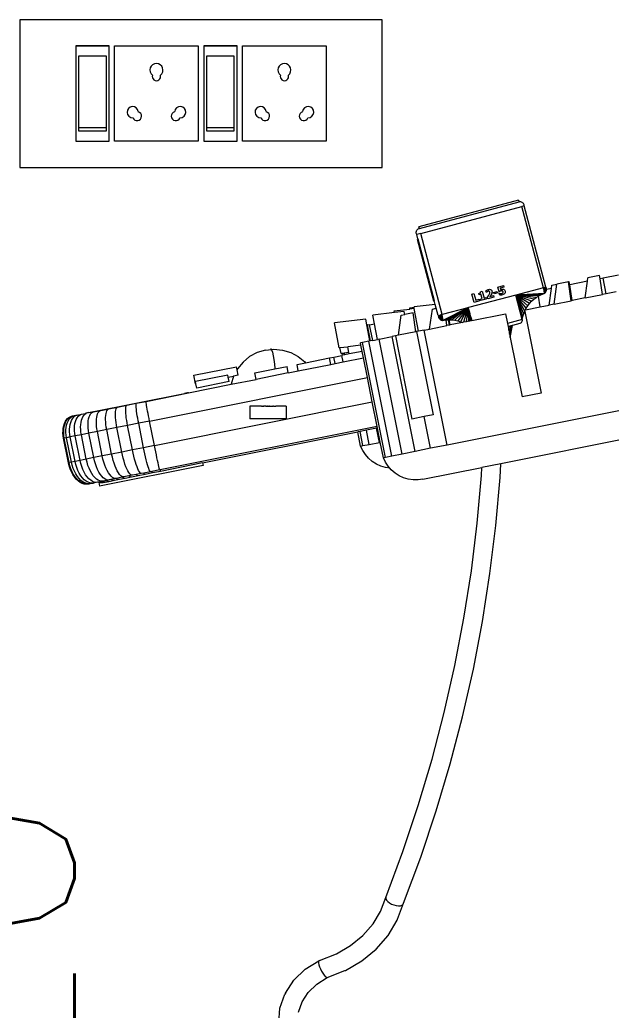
# Model space of a CAD drawing. Extents: x 3552052 to 4102982, y -707811 to -630695.
# Drawn here: x 3703666 to 3703986, y -696366 to -695829 of the extents above; entities that cross this region are included whole.
import ezdxf

# ---------------------------------------------------------------- set-up
doc = ezdxf.new("R2010")
doc.units = 0
doc.header["$LTSCALE"] = 6
doc.header["$MEASUREMENT"] = 0
doc.layers.get('0').update_dxf_attribs({"linetype": 'CONTINUOUS', "lineweight": 0})
doc.layers.get('Defpoints').update_dxf_attribs({"linetype": 'CONTINUOUS', "lineweight": 0})
for name, color, linetype, lineweight in [('ELE-2NOS OF 6-16 RAW POWER SOCKET', 1, 'CONTINUOUS', 0), ('ELE-4M UPS P.SB', 3, 'CONTINUOUS', 0), ('EQP', 6, 'CONTINUOUS', 0)]:
    doc.layers.add(name, color=color, linetype=linetype, lineweight=lineweight)
doc.styles.add('ROMANS', font='romans.shx')
doc.dimstyles.new('AEPL1', dxfattribs={"dimtxt": 100, "dimasz": 75, "dimexe": 1.25, "dimexo": 50, "dimtad": 0, "dimdec": 0, "dimtxsty": 'ROMANS', "dimcen": 2.5, "dimclrd": 7, "dimclre": 7, "dimadec": 0, "dimazin": 0, "dimtfac": 1, "dimtdec": 0, "dimtmove": 0, "dimatfit": 3, "dimfxl": 1, "dimlwd": 0, "dimlwe": 0, "dimarcsym": 0})

# ---------------------------------------------------------------- blocks, each defined once
blk = doc.blocks.new('RTUH 6U')
at = {"layer": 'ELE-2NOS OF 6-16 RAW POWER SOCKET', "color": 30, "lineweight": 0, "ltscale": 300}
for p, q in [((-311.5, -26.5), (-226.5, -26.5)), ((-311.5, -123.5), (-311.5, -26.5)), ((-226.5, -26.5), (-226.5, -123.5)), ((-187.1, -26.5), (-220.9, -26.5)), ((-220.9, -26.5), (-220.9, -123.5)), ((-187.1, -123.5), (-187.1, -26.5)), ((-187.1, -123.5), (-187.1, -26.5)), ((-181.4, -123.5), (-181.4, -26.5)), ((-181.4, -26.5), (-96.4, -26.5)), ((-96.4, -26.5), (-96.4, -123.5)), ((-57, -26.5), (-90.8, -26.5)), ((-90.8, -26.5), (-90.8, -123.5)), ((-57, -123.5), (-57, -26.5)), ((-57, -123.5), (-57, -26.5)), ((-189.9, -37), (-218, -37)), ((-218, -37), (-218, -113)), ((-189.9, -113), (-189.9, -37)), ((-59.8, -37), (-88, -37)), ((-88, -37), (-88, -113)), ((-59.8, -113), (-59.8, -37)), ((-189.9, -40.4), (-218, -40.4)), ((-59.8, -40.4), (-88, -40.4)), ((-218, -113), (-189.9, -113)), ((-88, -113), (-59.8, -113)), ((-226.5, -123.5), (-311.5, -123.5)), ((-187.1, -123.5), (-220.9, -123.5)), ((-220.9, -123.5), (-187.1, -123.5)), ((-96.4, -123.5), (-181.4, -123.5)), ((-57, -123.5), (-90.8, -123.5)), ((-90.8, -123.5), (-57, -123.5))]:
    blk.add_line(p, q, dxfattribs=at)
blk.add_lwpolyline([(0, 0), (-368.5, 0), (-368.5, -150), (0, -150)], close=True, dxfattribs=at)
for centre, radius, start, end in [((-288.7, -52.1), 4.6, 284.9049, 157.3162), ((-249.3, -52.1), 4.6, 22.6838, 255.0951), ((-158.6, -52.1), 4.6, 284.9049, 157.3162), ((-119.2, -52.1), 4.6, 22.6838, 255.0951), ((-293.2, -56.1), 5.7, 87.49, 354.7311), ((-244.8, -56.1), 5.7, 185.2689, 92.51), ((-163.1, -56.1), 5.7, 87.49, 354.7311), ((-114.7, -56.1), 5.7, 185.2689, 92.51), ((-269, -92.3), 4.22, 341.4031, 198.5969), ((-138.9, -92.3), 4.22, 341.4031, 198.5969), ((-269, -99), 6.62, 127.1584, 52.8416), ((-138.9, -99), 6.62, 127.1584, 52.8416)]:
    blk.add_arc(centre, radius, start, end, dxfattribs=at)
blk = doc.blocks.new('*D205')
at = {"layer": 'Defpoints', "color": 0, "linetype": 'ByBlock', "transparency": 16777216}
for p in [(3703645.22, -695908.6), (3703707.27, -695908.6), (3703600.64, -696928.6)]:
    blk.add_point(p, dxfattribs=at)
at = {"layer": 'ELE-4M UPS P.SB', "color": 7, "linetype": 'ByBlock', "lineweight": 0, "transparency": 16777216}
for p, q in [((3703657.27, -695908.6), (3703643.97, -695908.6)), ((3703645.22, -695983.6), (3703645.22, -696248.92)), ((3703645.22, -696853.6), (3703645.22, -696588.27)), ((3703650.64, -696928.6), (3703646.47, -696928.6))]:
    blk.add_line(p, q, dxfattribs=at)
at = {"layer": 'ELE-4M UPS P.SB', "color": 7, "linetype": 'ByBlock', "transparency": 16777216}
for points in [[(3703657.72, -695983.6), (3703632.72, -695983.6), (3703645.22, -695908.6)], [(3703632.72, -696853.6), (3703657.72, -696853.6), (3703645.22, -696928.6)]]:
    blk.add_solid(points, dxfattribs=at)
at = {"layer": 'ELE-4M UPS P.SB', "color": 0, "linetype": 'ByBlock', "transparency": 16777216, "insert": (3703645.22, -696418.6), "char_height": 100, "attachment_point": 5, "rotation": 90, "style": 'ROMANS'}
blk.add_mtext('1020', dxfattribs=at)
blk = doc.blocks.new('Philips+Ultrasound+ls')
at = {"layer": 'EQP'}
for p, q in [((-34.045, 26.276), (-39.163, 24.919)), ((-39.139, 24.829), (-34.021, 26.186)), ((-39.069, 24.575), (-33.871, 25.953)), ((-34.045, 26.276), (-34.021, 26.186)), ((-33.99, 26.192), (-34.021, 26.186)), ((-33.958, 26.193), (-33.99, 26.192)), ((-33.925, 26.189), (-33.958, 26.193)), ((-33.894, 26.181), (-33.925, 26.189)), ((-33.865, 26.168), (-33.894, 26.181)), ((-33.752, 25.984), (-33.871, 25.953)), ((-32.767, 21.786), (-33.871, 25.953)), ((-33.838, 26.151), (-33.865, 26.168)), ((-33.813, 26.129), (-33.838, 26.151)), ((-33.792, 26.105), (-33.813, 26.129)), ((-33.776, 26.077), (-33.792, 26.105)), ((-33.763, 26.048), (-33.776, 26.077)), ((-33.755, 26.016), (-33.763, 26.048)), ((-33.752, 25.984), (-33.755, 26.016)), ((-32.649, 21.817), (-33.752, 25.984)), ((-39.139, 24.829), (-39.163, 24.919)), ((-39.299, 24.613), (-39.298, 24.646)), ((-39.295, 24.581), (-39.299, 24.613)), ((-39.298, 24.646), (-39.292, 24.677)), ((-39.286, 24.55), (-39.295, 24.581)), ((-39.292, 24.677), (-39.281, 24.708)), ((-39.273, 24.521), (-39.286, 24.55)), ((-39.281, 24.708), (-39.266, 24.736)), ((-39.069, 24.575), (-39.273, 24.521)), ((-39.212, 24.289), (-39.273, 24.521)), ((-39.266, 24.736), (-39.247, 24.762)), ((-39.247, 24.762), (-39.224, 24.785)), ((-39.224, 24.785), (-39.198, 24.804)), ((-39.198, 24.804), (-39.169, 24.819)), ((-39.169, 24.819), (-39.139, 24.829)), ((-37.965, 20.408), (-39.069, 24.575)), ((-39.212, 24.289), (-39.256, 24.278)), ((-39.256, 24.278), (-38.417, 21.113)), ((-39.212, 24.289), (-38.373, 21.125)), ((-29.887, 22.408), (-30.491, 22.287)), ((-29.864, 22.248), (-29.887, 22.408)), ((-28.918, 22.437), (-29.709, 22.279)), ((-35.107, 21.818), (-34.825, 21.893)), ((-34.825, 21.893), (-34.804, 21.813)), ((-32.362, 21.749), (-32.34, 21.914)), ((-32.34, 21.914), (-32.088, 21.965)), ((-32.227, 20.943), (-32.088, 21.965)), ((-32.088, 21.965), (-32.087, 21.968)), ((-31.483, 22.089), (-32.087, 21.968)), ((-31.482, 22.086), (-31.483, 22.089)), ((-31.443, 22.094), (-31.482, 22.086)), ((-31.343, 21.119), (-31.482, 22.086)), ((-31.42, 21.937), (-31.443, 22.094)), ((-30.514, 22.118), (-31.42, 21.937)), ((-31.304, 21.127), (-31.42, 21.937)), ((-30.631, 21.262), (-30.514, 22.118)), ((-30.514, 22.118), (-30.491, 22.287)), ((-29.709, 22.279), (-29.864, 22.248)), ((-29.747, 21.439), (-29.864, 22.248)), ((-29.549, 21.478), (-29.709, 22.279)), ((-34.188, 21.409), (-36.62, 20.765)), ((-36.446, 21.459), (-36.339, 21.487)), ((-36.332, 21.034), (-36.446, 21.459)), ((-36.339, 21.487), (-36.247, 21.143)), ((-36.085, 21.495), (-36.046, 21.508)), ((-36.066, 21.425), (-36.085, 21.495)), ((-35.977, 21.449), (-36.066, 21.425)), ((-36.046, 21.508), (-36.017, 21.524)), ((-36.017, 21.524), (-36.007, 21.536)), ((-36.007, 21.536), (-36.001, 21.548)), ((-36.001, 21.548), (-35.999, 21.563)), ((-36, 21.579), (-35.907, 21.604)), ((-35.999, 21.563), (-36, 21.579)), ((-35.916, 21.225), (-35.977, 21.449)), ((-35.907, 21.604), (-35.813, 21.252)), ((-35.725, 21.632), (-35.674, 21.665)), ((-35.7, 21.539), (-35.725, 21.632)), ((-35.692, 21.542), (-35.7, 21.539)), ((-35.679, 21.556), (-35.692, 21.542)), ((-35.658, 21.576), (-35.679, 21.556)), ((-35.674, 21.665), (-35.638, 21.682)), ((-35.632, 21.594), (-35.658, 21.576)), ((-35.645, 21.292), (-35.59, 21.371)), ((-35.638, 21.682), (-35.602, 21.694)), ((-35.602, 21.606), (-35.632, 21.594)), ((-35.602, 21.694), (-35.566, 21.701)), ((-35.573, 21.61), (-35.602, 21.606)), ((-35.59, 21.371), (-35.549, 21.439)), ((-35.548, 21.604), (-35.573, 21.61)), ((-35.566, 21.701), (-35.534, 21.703)), ((-35.549, 21.439), (-35.53, 21.477)), ((-35.53, 21.588), (-35.548, 21.604)), ((-35.534, 21.703), (-35.505, 21.699)), ((-35.519, 21.563), (-35.53, 21.588)), ((-35.53, 21.477), (-35.519, 21.508)), ((-35.515, 21.536), (-35.519, 21.563)), ((-35.519, 21.508), (-35.515, 21.536)), ((-35.516, 21.338), (-35.336, 21.387)), ((-35.488, 21.376), (-35.516, 21.338)), ((-35.505, 21.699), (-35.479, 21.691)), ((-35.45, 21.435), (-35.488, 21.376)), ((-35.479, 21.691), (-35.457, 21.677)), ((-35.457, 21.677), (-35.439, 21.658)), ((-35.426, 21.484), (-35.45, 21.435)), ((-35.439, 21.658), (-35.425, 21.634)), ((-35.412, 21.528), (-35.426, 21.484)), ((-35.425, 21.634), (-35.415, 21.606)), ((-35.415, 21.606), (-35.409, 21.568)), ((-35.409, 21.568), (-35.412, 21.528)), ((-35.336, 21.387), (-35.314, 21.306)), ((-35.327, 21.547), (-35.138, 21.597)), ((-35.306, 21.467), (-35.327, 21.547)), ((-35.116, 21.518), (-35.306, 21.467)), ((-35.138, 21.597), (-35.116, 21.518)), ((-35.043, 21.579), (-35.107, 21.818)), ((-35.034, 21.581), (-35.043, 21.579)), ((-35.041, 21.497), (-35.031, 21.5)), ((-35.016, 21.404), (-35.041, 21.497)), ((-34.997, 21.6), (-35.034, 21.581)), ((-35.031, 21.5), (-35.01, 21.494)), ((-34.955, 21.402), (-35.016, 21.404)), ((-35.01, 21.494), (-34.981, 21.489)), ((-34.953, 21.616), (-34.997, 21.6)), ((-34.804, 21.813), (-34.985, 21.764)), ((-34.985, 21.764), (-34.966, 21.694)), ((-34.981, 21.489), (-34.947, 21.488)), ((-34.966, 21.694), (-34.945, 21.7)), ((-34.916, 21.406), (-34.955, 21.402)), ((-34.917, 21.622), (-34.953, 21.616)), ((-34.947, 21.488), (-34.912, 21.493)), ((-34.945, 21.7), (-34.927, 21.705)), ((-34.927, 21.705), (-34.869, 21.714)), ((-34.897, 21.623), (-34.917, 21.622)), ((-34.871, 21.416), (-34.916, 21.406)), ((-34.912, 21.493), (-34.877, 21.507)), ((-34.878, 21.619), (-34.897, 21.623)), ((-34.858, 21.606), (-34.878, 21.619)), ((-34.877, 21.507), (-34.861, 21.517)), ((-34.83, 21.43), (-34.871, 21.416)), ((-34.869, 21.714), (-34.842, 21.713)), ((-34.861, 21.517), (-34.85, 21.53)), ((-34.85, 21.596), (-34.858, 21.606)), ((-34.845, 21.582), (-34.85, 21.596)), ((-34.85, 21.53), (-34.842, 21.553)), ((-34.842, 21.553), (-34.845, 21.582)), ((-34.842, 21.713), (-34.818, 21.708)), ((-34.798, 21.447), (-34.83, 21.43)), ((-34.818, 21.708), (-34.791, 21.695)), ((-34.773, 21.468), (-34.798, 21.447)), ((-34.791, 21.695), (-34.769, 21.676)), ((-34.754, 21.493), (-34.773, 21.468)), ((-34.769, 21.676), (-34.751, 21.649)), ((-34.74, 21.52), (-34.754, 21.493)), ((-34.751, 21.649), (-34.738, 21.615)), ((-34.733, 21.551), (-34.74, 21.52)), ((-34.738, 21.615), (-34.733, 21.582)), ((-34.733, 21.582), (-34.733, 21.551)), ((-32.767, 21.786), (-34.188, 21.409)), ((-32.727, 21.484), (-34.188, 21.409)), ((-32.87, 21.43), (-34.188, 21.409)), ((-33.139, 21.284), (-34.188, 21.409)), ((-33.376, 21.09), (-34.188, 21.409)), ((-33.48, 20.978), (-34.188, 21.409)), ((-33.573, 20.857), (-34.188, 21.409)), ((-33.262, 21.192), (-34.188, 21.409)), ((-33.655, 20.728), (-34.188, 21.409)), ((-33.008, 21.363), (-34.188, 21.409)), ((-33.743, 20.624), (-34.188, 21.409)), ((-33.782, 20.449), (-34.188, 21.409)), ((-33.825, 20.303), (-34.188, 21.409)), ((-33.855, 20.152), (-34.188, 21.409)), ((-33.139, 21.284), (-33.019, 21.356)), ((-33.019, 21.356), (-33.008, 21.363)), ((-32.939, 20.8), (-33.019, 21.356)), ((-33.008, 21.363), (-32.87, 21.43)), ((-32.87, 21.43), (-32.727, 21.484)), ((-32.786, 21.781), (-32.806, 21.776)), ((-32.767, 21.786), (-32.786, 21.781)), ((-32.649, 21.817), (-32.767, 21.786)), ((-32.757, 21.783), (-32.767, 21.786)), ((-32.762, 21.778), (-32.767, 21.786)), ((-32.762, 21.778), (-32.758, 21.777)), ((-32.657, 21.548), (-32.762, 21.778)), ((-32.678, 21.524), (-32.762, 21.778)), ((-32.64, 21.575), (-32.762, 21.778)), ((-32.701, 21.502), (-32.762, 21.778)), ((-32.762, 21.778), (-32.727, 21.484)), ((-32.758, 21.777), (-32.757, 21.783)), ((-32.627, 21.604), (-32.758, 21.777)), ((-32.618, 21.634), (-32.758, 21.777)), ((-32.757, 21.783), (-32.749, 21.783)), ((-32.612, 21.666), (-32.757, 21.783)), ((-32.632, 21.79), (-32.749, 21.783)), ((-32.621, 21.76), (-32.749, 21.783)), ((-32.735, 21.774), (-32.749, 21.783)), ((-32.735, 21.774), (-32.621, 21.76)), ((-32.611, 21.697), (-32.735, 21.774)), ((-32.614, 21.729), (-32.735, 21.774)), ((-32.727, 21.484), (-32.701, 21.502)), ((-32.701, 21.502), (-32.678, 21.524)), ((-32.678, 21.524), (-32.657, 21.548)), ((-32.657, 21.548), (-32.64, 21.575)), ((-32.632, 21.79), (-32.649, 21.817)), ((-32.64, 21.575), (-32.627, 21.604)), ((-32.621, 21.76), (-32.632, 21.79)), ((-32.627, 21.604), (-32.618, 21.634)), ((-32.614, 21.729), (-32.621, 21.76)), ((-32.618, 21.634), (-32.612, 21.666)), ((-32.611, 21.697), (-32.614, 21.729)), ((-32.612, 21.666), (-32.611, 21.697)), ((-32.362, 21.749), (-32.611, 21.697)), ((-32.479, 20.892), (-32.362, 21.749)), ((-30.631, 21.262), (-29.747, 21.439)), ((-29.549, 21.478), (-29.747, 21.439)), ((-29.037, 21.581), (-29.549, 21.478)), ((-38.321, 20.927), (-39.413, 20.803)), ((-38.417, 21.113), (-38.373, 21.125)), ((-38.321, 20.927), (-38.373, 21.125)), ((-38.269, 20.732), (-38.321, 20.927)), ((-36.049, 21.11), (-36.332, 21.034)), ((-36.247, 21.143), (-36.07, 21.191)), ((-36.07, 21.191), (-36.049, 21.11)), ((-36.006, 21.201), (-35.916, 21.225)), ((-35.986, 21.126), (-36.006, 21.201)), ((-35.705, 21.202), (-35.986, 21.126)), ((-35.813, 21.252), (-35.725, 21.276)), ((-35.725, 21.276), (-35.705, 21.202)), ((-35.627, 21.223), (-35.645, 21.292)), ((-35.314, 21.306), (-35.627, 21.223)), ((-33.655, 20.728), (-33.573, 20.857)), ((-33.573, 20.857), (-33.48, 20.978)), ((-33.48, 20.978), (-33.376, 21.09)), ((-33.376, 21.09), (-33.262, 21.192)), ((-33.262, 21.192), (-33.139, 21.284)), ((-32.939, 20.8), (-32.479, 20.892)), ((-32.227, 20.943), (-32.479, 20.892)), ((-32.227, 20.943), (-31.343, 21.119)), ((-31.304, 21.127), (-31.343, 21.119)), ((-30.631, 21.262), (-31.304, 21.127)), ((-40.412, 20.507), (-41.522, 20.381)), ((-41.436, 19.934), (-41.522, 20.381)), ((-40.429, 20.6), (-39.619, 20.692)), ((-40.412, 20.507), (-40.429, 20.6)), ((-39.918, 20.563), (-40.412, 20.507)), ((-40.208, 19.347), (-40.068, 20.372)), ((-40.068, 20.372), (-39.888, 20.408)), ((-39.888, 20.408), (-39.918, 20.563)), ((-39.464, 20.493), (-39.888, 20.408)), ((-39.632, 20.759), (-39.41, 20.784)), ((-39.619, 20.692), (-39.632, 20.759)), ((-39.397, 20.717), (-39.619, 20.692)), ((-39.324, 19.523), (-39.464, 20.493)), ((-39.41, 20.784), (-39.413, 20.803)), ((-39.397, 20.717), (-39.41, 20.784)), ((-39.174, 19.553), (-39.397, 20.717)), ((-38.612, 19.666), (-38.472, 20.691)), ((-38.472, 20.691), (-38.269, 20.732)), ((-38.169, 20.354), (-38.269, 20.732)), ((-38.169, 20.354), (-38.161, 20.356)), ((-38.161, 20.356), (-38.034, 20.39)), ((-38.161, 20.356), (-38.16, 20.325)), ((-38.034, 20.39), (-38.16, 20.325)), ((-37.987, 20.402), (-38.155, 20.293)), ((-37.987, 20.402), (-38.146, 20.263)), ((-37.987, 20.402), (-38.133, 20.234)), ((-37.987, 20.402), (-38.116, 20.207)), ((-37.987, 20.402), (-38.096, 20.182)), ((-37.987, 20.402), (-38.073, 20.161)), ((-37.987, 20.402), (-38.047, 20.142)), ((-38.034, 20.39), (-37.987, 20.402)), ((-37.987, 20.402), (-38.002, 20.273)), ((-37.987, 20.402), (-37.988, 20.243)), ((-37.987, 20.402), (-37.965, 20.408)), ((-37.987, 20.402), (-37.926, 20.106)), ((-37.987, 20.402), (-37.958, 20.109)), ((-36.642, 20.759), (-37.965, 20.408)), ((-36.642, 20.759), (-37.926, 20.106)), ((-36.642, 20.759), (-37.77, 20.13)), ((-36.642, 20.759), (-37.622, 20.14)), ((-36.642, 20.759), (-37.469, 20.136)), ((-36.642, 20.759), (-37.317, 20.117)), ((-36.642, 20.759), (-37.168, 20.085)), ((-36.642, 20.759), (-37.022, 20.039)), ((-36.642, 20.759), (-36.87, 20.014)), ((-36.642, 20.759), (-36.729, 20.042)), ((-36.62, 20.765), (-36.642, 20.759)), ((-36.642, 20.759), (-36.624, 20.063)), ((-36.642, 20.759), (-36.547, 20.079)), ((-36.633, 20.726), (-36.642, 20.759)), ((-36.63, 20.725), (-36.642, 20.759)), ((-36.633, 20.726), (-36.63, 20.725)), ((-36.454, 20.097), (-36.633, 20.726)), ((-36.51, 20.349), (-36.633, 20.726)), ((-36.633, 20.726), (-36.492, 20.09)), ((-36.565, 20.557), (-36.633, 20.726)), ((-36.45, 20.098), (-36.633, 20.726)), ((-36.538, 20.453), (-36.633, 20.726)), ((-36.482, 20.244), (-36.633, 20.726)), ((-36.625, 20.724), (-36.63, 20.725)), ((-36.625, 20.724), (-36.609, 20.721)), ((-36.593, 20.661), (-36.625, 20.724)), ((-36.609, 20.721), (-36.62, 20.765)), ((-36.593, 20.661), (-36.609, 20.721)), ((-36.565, 20.557), (-36.593, 20.661)), ((-36.538, 20.453), (-36.565, 20.557)), ((-36.51, 20.349), (-36.538, 20.453)), ((-36.482, 20.244), (-36.51, 20.349)), ((-36.444, 20.099), (-34.719, 20.444)), ((-34.719, 20.444), (-34.62, 19.95)), ((-33.825, 20.303), (-33.782, 20.449)), ((-33.782, 20.449), (-33.733, 20.571)), ((-33.695, 20.649), (-33.746, 20.639)), ((-33.746, 20.639), (-33.743, 20.624)), ((-33.743, 20.624), (-33.733, 20.571)), ((-33.733, 20.571), (-32.893, 16.371)), ((-33.695, 20.649), (-32.939, 20.8)), ((-33.695, 20.649), (-33.655, 20.728)), ((-41.889, 20.169), (-43.493, 19.987)), ((-43.248, 18.706), (-43.493, 19.987)), ((-41.833, 19.873), (-41.889, 20.169)), ((-41.8, 19.877), (-41.833, 19.873)), ((-41.675, 19.053), (-41.833, 19.873)), ((-41.797, 19.862), (-41.8, 19.877)), ((-41.693, 19.882), (-41.797, 19.862)), ((-41.643, 19.059), (-41.797, 19.862)), ((-41.693, 19.882), (-41.436, 19.934)), ((-41.533, 19.081), (-41.693, 19.882)), ((-41.282, 19.132), (-41.436, 19.934)), ((-38.612, 19.666), (-37.728, 19.843)), ((-38.16, 20.325), (-38.155, 20.293)), ((-38.146, 20.263), (-38.155, 20.293)), ((-38.133, 20.234), (-38.146, 20.263)), ((-38.133, 20.234), (-38.116, 20.207)), ((-38.116, 20.207), (-38.096, 20.182)), ((-38.096, 20.182), (-38.073, 20.161)), ((-38.073, 20.161), (-38.047, 20.142)), ((-38.047, 20.142), (-38.019, 20.127)), ((-38.01, 20.205), (-38.019, 20.127)), ((-38.019, 20.127), (-37.989, 20.116)), ((-38.005, 20.246), (-38.01, 20.205)), ((-37.989, 20.116), (-38.01, 20.205)), ((-38.002, 20.273), (-38.005, 20.246)), ((-37.988, 20.198), (-38.005, 20.246)), ((-38.002, 20.273), (-37.988, 20.243)), ((-37.988, 20.198), (-37.989, 20.116)), ((-37.989, 20.116), (-37.958, 20.109)), ((-37.988, 20.243), (-37.988, 20.198)), ((-37.958, 20.109), (-37.926, 20.106)), ((-37.926, 20.106), (-37.775, 20.13)), ((-37.775, 20.13), (-37.77, 20.13)), ((-37.77, 20.13), (-37.647, 20.138)), ((-37.728, 19.843), (-37.77, 20.13)), ((-37.595, 19.869), (-37.728, 19.843)), ((-37.647, 20.138), (-37.622, 20.14)), ((-37.595, 19.869), (-37.647, 20.138)), ((-37.622, 20.14), (-37.614, 20.14)), ((-37.563, 19.875), (-37.614, 20.14)), ((-37.614, 20.14), (-37.469, 20.136)), ((-37.563, 19.875), (-37.595, 19.869)), ((-37.016, 19.985), (-37.563, 19.875)), ((-37.469, 20.136), (-37.317, 20.117)), ((-37.317, 20.117), (-37.168, 20.085)), ((-37.168, 20.085), (-37.022, 20.039)), ((-37.022, 20.039), (-37.009, 20.034)), ((-37.016, 19.985), (-37.009, 20.034)), ((-36.932, 20.002), (-37.016, 19.985)), ((-37.009, 20.034), (-36.932, 20.002)), ((-36.87, 20.014), (-36.932, 20.002)), ((-36.729, 20.042), (-36.87, 20.014)), ((-36.624, 20.063), (-36.729, 20.042)), ((-36.624, 20.063), (-36.547, 20.079)), ((-36.492, 20.09), (-36.547, 20.079)), ((-36.454, 20.097), (-36.492, 20.09)), ((-36.482, 20.244), (-36.444, 20.099)), ((-36.45, 20.098), (-36.454, 20.097)), ((-36.444, 20.099), (-36.45, 20.098)), ((-33.855, 20.152), (-34.62, 19.95)), ((-34.62, 19.95), (-34.588, 19.79)), ((-34.382, 19.845), (-34.555, 19.799)), ((-34.484, 19.27), (-34.377, 19.846)), ((-34.474, 19.223), (-34.358, 19.851)), ((-34.382, 19.845), (-34.432, 19.821)), ((-34.377, 19.846), (-34.382, 19.845)), ((-34.358, 19.851), (-34.377, 19.846)), ((-33.98, 19.951), (-34.358, 19.851)), ((-33.949, 19.964), (-33.98, 19.951)), ((-33.921, 19.987), (-33.949, 19.964)), ((-33.897, 20.017), (-33.921, 19.987)), ((-33.878, 20.056), (-33.897, 20.017)), ((-33.864, 20.101), (-33.878, 20.056)), ((-33.855, 20.152), (-33.864, 20.101)), ((-33.855, 20.152), (-33.825, 20.303)), ((-40.208, 19.347), (-40.371, 19.314)), ((-39.324, 19.523), (-40.208, 19.347)), ((-39.284, 19.531), (-39.324, 19.523)), ((-39.174, 19.553), (-39.284, 19.531)), ((-39.284, 19.531), (-38.431, 15.264)), ((-38.891, 19.61), (-39.174, 19.553)), ((-38.891, 19.61), (-38.612, 19.666)), ((-37.711, 13.711), (-38.891, 19.61)), ((-34.555, 19.799), (-34.588, 19.79)), ((-34.588, 19.79), (-34.551, 19.604)), ((-34.514, 19.802), (-34.555, 19.799)), ((-34.551, 19.604), (-34.514, 19.802)), ((-34.551, 19.604), (-34.51, 19.401)), ((-34.432, 19.821), (-34.514, 19.802)), ((-34.51, 19.401), (-34.432, 19.821)), ((-34.51, 19.401), (-34.484, 19.27)), ((-42.14, 18.832), (-42.815, 18.755)), ((-42.053, 18.978), (-42.165, 18.955)), ((-42.14, 18.832), (-42.165, 18.955)), ((-42.077, 18.517), (-42.14, 18.832)), ((-41.726, 19.043), (-42.053, 18.978)), ((-40.873, 13.078), (-42.053, 18.978)), ((-41.675, 19.053), (-41.726, 19.043)), ((-40.546, 13.144), (-41.726, 19.043)), ((-41.643, 19.059), (-41.675, 19.053)), ((-41.533, 19.081), (-41.643, 19.059)), ((-41.533, 19.081), (-41.282, 19.132)), ((-41.206, 19.147), (-41.282, 19.132)), ((-41.206, 19.147), (-40.528, 19.283)), ((-40.026, 13.248), (-41.206, 19.147)), ((-40.371, 19.314), (-40.528, 19.283)), ((-39.348, 13.383), (-40.528, 19.283)), ((-40.371, 19.314), (-39.518, 15.046)), ((-34.484, 19.27), (-34.474, 19.223)), ((-34.474, 19.223), (-33.865, 16.177)), ((-47.457, 18.458), (-47.848, 18.25)), ((-47.038, 18.586), (-47.457, 18.458)), ((-47.022, 18.587), (-46.743, 18.614)), ((-46.749, 18.644), (-46.771, 18.639)), ((-46.771, 18.639), (-46.745, 18.621)), ((-46.745, 18.621), (-46.749, 18.644)), ((-46.743, 18.614), (-46.745, 18.621)), ((-46.745, 18.621), (-46.737, 18.616)), ((-46.743, 18.614), (-46.737, 18.616)), ((-46.737, 18.616), (-46.602, 18.629)), ((-46.737, 18.616), (-46.722, 18.605)), ((-46.722, 18.605), (-46.676, 18.484)), ((-46.676, 18.484), (-46.633, 18.281)), ((-46.602, 18.629), (-46.161, 18.587)), ((-46.161, 18.587), (-45.739, 18.46)), ((-45.739, 18.46), (-45.351, 18.253)), ((-43.521, 18.228), (-43.122, 18.307)), ((-43.248, 18.706), (-43.215, 18.709)), ((-43.215, 18.709), (-42.815, 18.755)), ((-43.158, 18.413), (-43.215, 18.709)), ((-43.158, 18.413), (-43.103, 18.419)), ((-43.083, 18.315), (-43.122, 18.307)), ((-43.056, 17.974), (-43.122, 18.307)), ((-43.103, 18.419), (-42.99, 18.432)), ((-43.083, 18.315), (-43.103, 18.419)), ((-42.971, 18.338), (-43.083, 18.315)), ((-42.759, 18.459), (-42.99, 18.432)), ((-42.971, 18.338), (-42.99, 18.432)), ((-42.744, 18.383), (-42.971, 18.338)), ((-42.759, 18.459), (-42.815, 18.755)), ((-42.744, 18.383), (-42.759, 18.459)), ((-42.077, 18.517), (-42.744, 18.383)), ((-42.01, 18.183), (-42.077, 18.517)), ((-48.189, 17.97), (-48.467, 17.63)), ((-47.848, 18.25), (-48.189, 17.97)), ((-46.633, 18.281), (-46.595, 18.004)), ((-46.595, 18.004), (-46.564, 17.665)), ((-45.416, 17.849), (-44.983, 17.935)), ((-45.35, 17.515), (-45.416, 17.849)), ((-45.351, 18.253), (-45.014, 17.975)), ((-45.35, 17.515), (-43.683, 17.849)), ((-45.014, 17.975), (-44.983, 17.935)), ((-44.983, 17.935), (-43.75, 18.182)), ((-43.75, 18.182), (-43.521, 18.228)), ((-43.683, 17.849), (-43.75, 18.182)), ((-43.683, 17.849), (-43.454, 17.894)), ((-43.454, 17.894), (-43.521, 18.228)), ((-43.454, 17.894), (-43.056, 17.974)), ((-43.056, 17.974), (-42.01, 18.183)), ((-41.808, 17.174), (-42.01, 18.183)), ((-50.712, 17.291), (-48.525, 17.728)), ((-50.623, 16.851), (-50.712, 17.291)), ((-48.966, 17.299), (-50.623, 16.967)), ((-48.944, 17.187), (-48.966, 17.299)), ((-48.437, 17.288), (-48.672, 17.241)), ((-48.495, 17.578), (-48.525, 17.728)), ((-48.467, 17.63), (-48.495, 17.578)), ((-48.437, 17.288), (-48.495, 17.578)), ((-47.587, 17.415), (-46.562, 17.62)), ((-47.521, 17.081), (-47.587, 17.415)), ((-45.864, 17.412), (-47.521, 17.081)), ((-46.564, 17.665), (-46.562, 17.62)), ((-46.562, 17.62), (-45.931, 17.746)), ((-45.864, 17.412), (-45.931, 17.746)), ((-45.864, 17.412), (-45.35, 17.515)), ((-52.986, 14.939), (-41.808, 17.174)), ((-50.98, 16.389), (-48.792, 16.827)), ((-50.603, 16.855), (-50.623, 16.967)), ((-50.623, 16.851), (-50.603, 16.855)), ((-50.556, 16.634), (-50.603, 16.855)), ((-48.9, 16.965), (-50.556, 16.634)), ((-48.944, 17.187), (-48.672, 17.241)), ((-48.9, 16.965), (-48.944, 17.187)), ((-48.672, 17.241), (-48.792, 16.827)), ((-48.792, 16.827), (-47.521, 17.081)), ((-41.558, 15.921), (-41.808, 17.174)), ((-56.094, 15.382), (-51.191, 16.362)), ((-53.167, 15.952), (-50.98, 16.389)), ((-51.13, 16.372), (-51.191, 16.362)), ((-51.11, 16.378), (-51.13, 16.372)), ((-51.045, 16.389), (-51.11, 16.378)), ((-50.98, 16.389), (-51.045, 16.389)), ((-32.893, 16.371), (-33.865, 16.177)), ((-54.154, 15.755), (-53.665, 15.852)), ((-53.68, 15.769), (-53.679, 15.814)), ((-53.678, 15.709), (-53.68, 15.769)), ((-53.679, 15.814), (-53.673, 15.842)), ((-53.673, 15.842), (-53.665, 15.852)), ((-53.665, 15.852), (-53.167, 15.952)), ((-53.168, 15.943), (-53.167, 15.952)), ((-53.165, 15.916), (-53.168, 15.943)), ((-53.159, 15.874), (-53.165, 15.916)), ((-53.15, 15.815), (-53.159, 15.874)), ((-53.138, 15.741), (-53.15, 15.815)), ((-52.735, 13.685), (-41.558, 15.921)), ((-41.307, 14.668), (-41.558, 15.921)), ((-27.363, 15.78), (-37.711, 13.711)), ((-56.694, 15.247), (-56.476, 15.29)), ((-56.6, 15.229), (-56.537, 15.269)), ((-56.537, 15.269), (-56.476, 15.29)), ((-56.476, 15.29), (-56.299, 15.325)), ((-56.364, 15.233), (-56.311, 15.287)), ((-56.311, 15.287), (-56.254, 15.325)), ((-56.239, 15.35), (-56.299, 15.325)), ((-56.215, 15.342), (-56.299, 15.325)), ((-56.254, 15.325), (-56.215, 15.342)), ((-56.175, 15.365), (-56.239, 15.35)), ((-55.863, 15.413), (-56.215, 15.342)), ((-56.154, 15.367), (-56.175, 15.365)), ((-56.094, 15.382), (-56.154, 15.367)), ((-56.054, 15.234), (-56.015, 15.303)), ((-56.015, 15.303), (-55.969, 15.356)), ((-55.969, 15.356), (-55.918, 15.393)), ((-55.918, 15.393), (-55.863, 15.413)), ((-55.863, 15.413), (-55.488, 15.488)), ((-55.675, 15.234), (-55.649, 15.315)), ((-55.649, 15.315), (-55.616, 15.382)), ((-55.616, 15.382), (-55.578, 15.434)), ((-55.578, 15.434), (-55.535, 15.469)), ((-55.535, 15.469), (-55.488, 15.488)), ((-55.488, 15.488), (-55.073, 15.571)), ((-55.233, 15.232), (-55.22, 15.325)), ((-55.22, 15.325), (-55.201, 15.405)), ((-55.201, 15.405), (-55.176, 15.47)), ((-55.176, 15.47), (-55.146, 15.52)), ((-55.146, 15.52), (-55.112, 15.554)), ((-55.112, 15.554), (-55.073, 15.571)), ((-55.073, 15.571), (-54.626, 15.66)), ((-54.735, 15.229), (-54.734, 15.332)), ((-54.734, 15.332), (-54.728, 15.423)), ((-54.728, 15.423), (-54.717, 15.502)), ((-54.717, 15.502), (-54.701, 15.565)), ((-54.701, 15.565), (-54.68, 15.613)), ((-54.68, 15.613), (-54.655, 15.645)), ((-54.655, 15.645), (-54.626, 15.66)), ((-54.626, 15.66), (-54.154, 15.755)), ((-54.21, 15.527), (-54.207, 15.604)), ((-54.208, 15.437), (-54.21, 15.527)), ((-54.202, 15.335), (-54.208, 15.437)), ((-54.207, 15.604), (-54.2, 15.666)), ((-54.192, 15.223), (-54.202, 15.335)), ((-54.2, 15.666), (-54.188, 15.712)), ((-54.188, 15.712), (-54.173, 15.742)), ((-54.173, 15.742), (-54.154, 15.755)), ((-53.672, 15.635), (-53.678, 15.709)), ((-53.663, 15.546), (-53.672, 15.635)), ((-53.65, 15.446), (-53.663, 15.546)), ((-53.634, 15.335), (-53.65, 15.446)), ((-53.615, 15.216), (-53.634, 15.335)), ((-53.122, 15.654), (-53.138, 15.741)), ((-53.104, 15.555), (-53.122, 15.654)), ((-53.084, 15.445), (-53.104, 15.555)), ((-53.061, 15.326), (-53.084, 15.445)), ((-53.037, 15.201), (-53.061, 15.326)), ((-47.834, 15.702), (-47.834, 15.047)), ((-47.262, 15.702), (-47.834, 15.702)), ((-47.246, 15.702), (-47.262, 15.702)), ((-47.246, 15.702), (-47.231, 15.702)), ((-47.225, 15.702), (-47.231, 15.702)), ((-47.217, 15.702), (-47.225, 15.702)), ((-47.217, 15.702), (-47.18, 15.702)), ((-47.18, 15.702), (-47.165, 15.702)), ((-47.156, 15.702), (-47.165, 15.702)), ((-47.156, 15.702), (-47.115, 15.702)), ((-47.044, 15.702), (-47.115, 15.702)), ((-47.017, 15.702), (-47.044, 15.702)), ((-47.017, 15.702), (-46.969, 15.702)), ((-46.963, 15.702), (-46.969, 15.702)), ((-46.957, 15.702), (-46.963, 15.702)), ((-46.957, 15.702), (-46.933, 15.702)), ((-46.933, 15.702), (-46.908, 15.702)), ((-46.903, 15.702), (-46.908, 15.702)), ((-46.903, 15.702), (-46.857, 15.702)), ((-46.857, 15.702), (-46.853, 15.702)), ((-46.844, 15.702), (-46.853, 15.702)), ((-46.839, 15.702), (-46.844, 15.702)), ((-46.844, 15.702), (-46.837, 15.702)), ((-46.837, 15.702), (-46.839, 15.702)), ((-46.837, 15.702), (-46.817, 15.702)), ((-46.817, 15.702), (-46.808, 15.702)), ((-46.808, 15.702), (-46.727, 15.702)), ((-46.727, 15.702), (-46.721, 15.702)), ((-46.721, 15.702), (-46.711, 15.702)), ((-46.711, 15.702), (-46.674, 15.702)), ((-46.674, 15.702), (-46.657, 15.702)), ((-46.649, 15.702), (-46.657, 15.702)), ((-46.631, 15.702), (-46.649, 15.702)), ((-46.631, 15.702), (-46.603, 15.702)), ((-46.603, 15.702), (-46.589, 15.702)), ((-46.589, 15.702), (-46.561, 15.702)), ((-46.561, 15.702), (-46.553, 15.702)), ((-46.553, 15.702), (-46.538, 15.702)), ((-46.538, 15.702), (-46.521, 15.702)), ((-46.521, 15.702), (-46.512, 15.702)), ((-46.512, 15.702), (-46.507, 15.702)), ((-46.457, 15.702), (-46.507, 15.702)), ((-45.981, 15.702), (-46.457, 15.702)), ((-45.981, 15.702), (-45.981, 15.047)), ((-38.431, 15.264), (-38.884, 15.173)), ((-57.391, 14.698), (-57.357, 14.807)), ((-57.357, 14.807), (-57.313, 14.906)), ((-57.355, 14.705), (-57.321, 14.814)), ((-57.321, 14.814), (-57.278, 14.913)), ((-57.313, 14.906), (-57.261, 14.993)), ((-57.278, 14.913), (-57.226, 15)), ((-57.261, 14.993), (-57.2, 15.066)), ((-57.245, 14.727), (-57.213, 14.836)), ((-57.226, 15), (-57.166, 15.072)), ((-57.213, 14.836), (-57.171, 14.935)), ((-57.2, 15.066), (-57.132, 15.123)), ((-57.171, 14.935), (-57.121, 15.021)), ((-57.166, 15.072), (-57.098, 15.13)), ((-57.132, 15.123), (-57.058, 15.165)), ((-57.121, 15.021), (-57.062, 15.093)), ((-57.098, 15.13), (-57.025, 15.171)), ((-57.084, 14.645), (-57.064, 14.763)), ((-57.064, 14.763), (-57.034, 14.872)), ((-57.062, 15.093), (-56.997, 15.15)), ((-57.058, 15.165), (-57.025, 15.171)), ((-57.034, 14.872), (-56.995, 14.97)), ((-57.025, 15.171), (-56.979, 15.189)), ((-56.997, 15.15), (-56.94, 15.188)), ((-56.995, 14.97), (-56.948, 15.055)), ((-56.947, 15.196), (-56.979, 15.189)), ((-56.979, 15.189), (-56.973, 15.182)), ((-56.948, 15.055), (-56.892, 15.127)), ((-56.851, 15.215), (-56.947, 15.196)), ((-56.947, 15.196), (-56.94, 15.188)), ((-56.94, 15.188), (-56.928, 15.191)), ((-56.928, 15.191), (-56.851, 15.215)), ((-56.892, 15.127), (-56.83, 15.184)), ((-56.694, 15.247), (-56.851, 15.215)), ((-56.833, 14.695), (-56.815, 14.813)), ((-56.83, 15.184), (-56.762, 15.224)), ((-56.815, 14.813), (-56.788, 14.921)), ((-56.788, 14.921), (-56.753, 15.018)), ((-56.762, 15.224), (-56.694, 15.247)), ((-56.753, 15.018), (-56.709, 15.103)), ((-56.709, 15.103), (-56.658, 15.174)), ((-56.658, 15.174), (-56.6, 15.229)), ((-56.522, 14.634), (-56.517, 14.758)), ((-56.517, 14.758), (-56.502, 14.875)), ((-56.502, 14.875), (-56.48, 14.983)), ((-56.48, 14.983), (-56.449, 15.079)), ((-56.449, 15.079), (-56.41, 15.163)), ((-56.41, 15.163), (-56.364, 15.233)), ((-56.144, 14.71), (-56.142, 14.833)), ((-56.142, 14.833), (-56.131, 14.949)), ((-56.131, 14.949), (-56.113, 15.056)), ((-56.113, 15.056), (-56.087, 15.152)), ((-56.087, 15.152), (-56.054, 15.234)), ((-55.714, 14.919), (-55.708, 15.034)), ((-55.712, 14.796), (-55.714, 14.919)), ((-55.704, 14.668), (-55.712, 14.796)), ((-55.708, 15.034), (-55.695, 15.14)), ((-55.695, 15.14), (-55.675, 15.234)), ((-55.241, 15.014), (-55.24, 15.128)), ((-55.235, 14.892), (-55.241, 15.014)), ((-55.24, 15.128), (-55.233, 15.232)), ((-55.224, 14.764), (-55.235, 14.892)), ((-55.206, 14.632), (-55.224, 14.764)), ((-54.731, 15.116), (-54.735, 15.229)), ((-54.721, 14.994), (-54.731, 15.116)), ((-54.706, 14.867), (-54.721, 14.994)), ((-54.687, 14.736), (-54.706, 14.867)), ((-54.178, 15.103), (-54.192, 15.223)), ((-54.16, 14.977), (-54.178, 15.103)), ((-54.138, 14.846), (-54.16, 14.977)), ((-54.113, 14.713), (-54.138, 14.846)), ((-53.544, 14.827), (-54.113, 14.713)), ((-53.594, 15.09), (-53.615, 15.216)), ((-53.57, 14.959), (-53.594, 15.09)), ((-53.544, 14.827), (-53.57, 14.959)), ((-52.986, 14.939), (-53.544, 14.827)), ((-53.293, 13.574), (-53.544, 14.827)), ((-53.012, 15.071), (-53.037, 15.201)), ((-52.986, 14.939), (-53.012, 15.071)), ((-52.735, 13.685), (-52.986, 14.939)), ((-45.981, 15.047), (-47.834, 15.047)), ((-38.884, 15.173), (-39.518, 15.046)), ((-38.558, 13.541), (-38.884, 15.173)), ((-57.429, 14.323), (-57.427, 14.453)), ((-57.42, 14.19), (-57.429, 14.323)), ((-57.427, 14.453), (-57.414, 14.579)), ((-57.414, 14.579), (-57.391, 14.698)), ((-57.392, 14.33), (-57.391, 14.46)), ((-57.383, 14.197), (-57.392, 14.33)), ((-57.391, 14.46), (-57.378, 14.586)), ((-57.378, 14.586), (-57.355, 14.705)), ((-57.28, 14.353), (-57.279, 14.483)), ((-57.27, 14.219), (-57.28, 14.353)), ((-57.279, 14.483), (-57.267, 14.608)), ((-57.267, 14.608), (-57.245, 14.727)), ((-57.094, 14.52), (-57.084, 14.645)), ((-57.094, 14.39), (-57.094, 14.52)), ((-57.084, 14.257), (-57.094, 14.39)), ((-57.063, 14.123), (-57.084, 14.257)), ((-56.841, 14.57), (-56.833, 14.695)), ((-56.839, 14.441), (-56.841, 14.57)), ((-56.828, 14.308), (-56.839, 14.441)), ((-56.807, 14.174), (-56.828, 14.308)), ((-56.484, 14.239), (-56.807, 14.174)), ((-56.518, 14.505), (-56.522, 14.634)), ((-56.506, 14.372), (-56.518, 14.505)), ((-56.484, 14.239), (-56.506, 14.372)), ((-56.102, 14.315), (-56.484, 14.239)), ((-56.232, 12.986), (-56.484, 14.239)), ((-56.138, 14.581), (-56.144, 14.71)), ((-56.124, 14.449), (-56.138, 14.581)), ((-56.102, 14.315), (-56.124, 14.449)), ((-55.666, 14.403), (-56.102, 14.315)), ((-55.85, 13.062), (-56.102, 14.315)), ((-55.688, 14.536), (-55.704, 14.668)), ((-55.666, 14.403), (-55.688, 14.536)), ((-55.183, 14.499), (-55.666, 14.403)), ((-55.414, 13.15), (-55.666, 14.403)), ((-55.183, 14.499), (-55.206, 14.632)), ((-54.663, 14.603), (-55.183, 14.499)), ((-54.932, 13.246), (-55.183, 14.499)), ((-54.663, 14.603), (-54.687, 14.736)), ((-54.113, 14.713), (-54.663, 14.603)), ((-54.411, 13.35), (-54.663, 14.603)), ((-53.862, 13.46), (-54.113, 14.713)), ((-41.307, 14.668), (-52.443, 12.441)), ((-50.26, 12.79), (-42.296, 14.383)), ((-42.184, 14.405), (-42.296, 14.383)), ((-42.151, 13.656), (-42.296, 14.383)), ((-41.857, 14.471), (-42.184, 14.405)), ((-42.039, 13.678), (-42.184, 14.405)), ((-41.337, 14.575), (-41.857, 14.471)), ((-41.712, 13.743), (-41.857, 14.471)), ((-41.29, 14.584), (-41.337, 14.575)), ((-41.192, 13.848), (-41.337, 14.575)), ((-41.29, 14.584), (-41.307, 14.668)), ((-41.145, 13.857), (-41.29, 14.584)), ((-25.536, 14.636), (-34.957, 12.752)), ((-57.4, 14.056), (-57.42, 14.19)), ((-57.363, 14.063), (-57.4, 14.056)), ((-57.147, 12.803), (-57.4, 14.056)), ((-57.363, 14.063), (-57.383, 14.197)), ((-57.25, 14.086), (-57.363, 14.063)), ((-57.111, 12.81), (-57.363, 14.063)), ((-57.25, 14.086), (-57.27, 14.219)), ((-57.063, 14.123), (-57.25, 14.086)), ((-56.998, 12.833), (-57.25, 14.086)), ((-56.807, 14.174), (-57.063, 14.123)), ((-56.811, 12.87), (-57.063, 14.123)), ((-56.555, 12.921), (-56.807, 14.174)), ((-42.039, 13.678), (-41.712, 13.743)), ((-41.712, 13.743), (-41.192, 13.848)), ((-41.192, 13.848), (-41.145, 13.857)), ((-40.985, 13.056), (-41.145, 13.857)), ((-54.932, 13.246), (-55.414, 13.15)), ((-54.411, 13.35), (-54.932, 13.246)), ((-54.896, 13.083), (-54.932, 13.246)), ((-53.862, 13.46), (-54.411, 13.35)), ((-54.376, 13.187), (-54.411, 13.35)), ((-53.293, 13.574), (-53.862, 13.46)), ((-53.828, 13.297), (-53.862, 13.46)), ((-53.79, 13.137), (-53.828, 13.297)), ((-52.735, 13.685), (-53.293, 13.574)), ((-53.26, 13.41), (-53.293, 13.574)), ((-53.225, 13.25), (-53.26, 13.41)), ((-53.19, 13.096), (-53.225, 13.25)), ((-52.702, 13.522), (-52.735, 13.685)), ((-52.669, 13.361), (-52.702, 13.522)), ((-52.637, 13.206), (-52.669, 13.361)), ((-42.151, 13.656), (-42.039, 13.678)), ((-42.045, 13.429), (-42.151, 13.656)), ((-41.909, 13.22), (-42.045, 13.429)), ((-41.744, 13.032), (-41.909, 13.22)), ((-40.026, 13.248), (-40.546, 13.144)), ((-39.348, 13.383), (-40.026, 13.248)), ((-38.558, 13.541), (-39.348, 13.383)), ((-37.711, 13.711), (-38.558, 13.541)), ((-57.111, 12.81), (-57.147, 12.803)), ((-57.108, 12.641), (-57.147, 12.803)), ((-56.998, 12.833), (-57.111, 12.81)), ((-57.071, 12.648), (-57.111, 12.81)), ((-56.811, 12.87), (-56.998, 12.833)), ((-56.958, 12.67), (-56.998, 12.833)), ((-56.555, 12.921), (-56.811, 12.87)), ((-56.772, 12.708), (-56.811, 12.87)), ((-56.232, 12.986), (-56.555, 12.921)), ((-56.516, 12.759), (-56.555, 12.921)), ((-56.467, 12.602), (-56.516, 12.759)), ((-55.85, 13.062), (-56.232, 12.986)), ((-56.194, 12.823), (-56.232, 12.986)), ((-56.147, 12.666), (-56.194, 12.823)), ((-55.414, 13.15), (-55.85, 13.062)), ((-55.813, 12.9), (-55.85, 13.062)), ((-55.766, 12.742), (-55.813, 12.9)), ((-55.713, 12.591), (-55.766, 12.742)), ((-55.377, 12.987), (-55.414, 13.15)), ((-55.333, 12.828), (-55.377, 12.987)), ((-55.282, 12.677), (-55.333, 12.828)), ((-54.854, 12.924), (-54.896, 13.083)), ((-54.806, 12.772), (-54.854, 12.924)), ((-54.755, 12.63), (-54.806, 12.772)), ((-54.336, 13.028), (-54.376, 13.187)), ((-54.293, 12.875), (-54.336, 13.028)), ((-54.247, 12.731), (-54.293, 12.875)), ((-54.198, 12.599), (-54.247, 12.731)), ((-53.751, 12.983), (-53.79, 13.137)), ((-53.71, 12.839), (-53.751, 12.983)), ((-53.669, 12.705), (-53.71, 12.839)), ((-53.155, 12.95), (-53.19, 13.096)), ((-53.12, 12.815), (-53.155, 12.95)), ((-53.087, 12.694), (-53.12, 12.815)), ((-52.606, 13.059), (-52.637, 13.206)), ((-52.577, 12.924), (-52.606, 13.059)), ((-52.55, 12.801), (-52.577, 12.924)), ((-52.526, 12.693), (-52.55, 12.801)), ((-50.26, 12.79), (-52.419, 12.358)), ((-50.26, 12.79), (-50.234, 12.663)), ((-41.554, 12.869), (-41.744, 13.032)), ((-41.343, 12.734), (-41.554, 12.869)), ((-41.114, 12.629), (-41.343, 12.734)), ((-40.873, 13.078), (-40.985, 13.056)), ((-40.879, 12.83), (-40.985, 13.056)), ((-40.743, 12.62), (-40.879, 12.83)), ((-40.546, 13.144), (-40.873, 13.078)), ((-34.957, 12.752), (-35.933, 12.557)), ((-34.995, 12.051), (-34.957, 12.752)), ((-57.056, 12.484), (-57.108, 12.641)), ((-57.02, 12.491), (-57.071, 12.648)), ((-56.993, 12.335), (-57.056, 12.484)), ((-56.957, 12.342), (-57.02, 12.491)), ((-56.919, 12.197), (-56.993, 12.335)), ((-56.907, 12.513), (-56.958, 12.67)), ((-56.883, 12.204), (-56.957, 12.342)), ((-56.845, 12.365), (-56.907, 12.513)), ((-56.801, 12.079), (-56.883, 12.204)), ((-56.773, 12.226), (-56.845, 12.365)), ((-56.692, 12.101), (-56.773, 12.226)), ((-56.722, 12.551), (-56.772, 12.708)), ((-56.661, 12.401), (-56.722, 12.551)), ((-56.591, 12.263), (-56.661, 12.401)), ((-56.512, 12.137), (-56.591, 12.263)), ((-56.408, 12.452), (-56.467, 12.602)), ((-56.34, 12.313), (-56.408, 12.452)), ((-56.265, 12.186), (-56.34, 12.313)), ((-56.09, 12.516), (-56.147, 12.666)), ((-56.025, 12.376), (-56.09, 12.516)), ((-55.954, 12.248), (-56.025, 12.376)), ((-55.877, 12.135), (-55.954, 12.248)), ((-55.652, 12.45), (-55.713, 12.591)), ((-55.585, 12.322), (-55.652, 12.45)), ((-55.514, 12.208), (-55.585, 12.322)), ((-50.234, 12.663), (-55.554, 11.599)), ((-55.439, 12.111), (-55.514, 12.208)), ((-55.226, 12.535), (-55.282, 12.677)), ((-55.165, 12.406), (-55.226, 12.535)), ((-55.1, 12.291), (-55.165, 12.406)), ((-55.033, 12.192), (-55.1, 12.291)), ((-54.7, 12.499), (-54.755, 12.63)), ((-54.642, 12.382), (-54.7, 12.499)), ((-54.583, 12.282), (-54.642, 12.382)), ((-54.523, 12.199), (-54.583, 12.282)), ((-54.148, 12.481), (-54.198, 12.599)), ((-54.098, 12.379), (-54.148, 12.481)), ((-54.048, 12.294), (-54.098, 12.379)), ((-53.999, 12.229), (-54.048, 12.294)), ((-53.953, 12.183), (-53.999, 12.229)), ((-53.414, 12.247), (-53.671, 12.196)), ((-53.627, 12.585), (-53.669, 12.705)), ((-53.586, 12.481), (-53.627, 12.585)), ((-53.546, 12.395), (-53.586, 12.481)), ((-53.509, 12.327), (-53.546, 12.395)), ((-53.474, 12.279), (-53.509, 12.327)), ((-53.442, 12.252), (-53.474, 12.279)), ((-53.414, 12.247), (-53.442, 12.252)), ((-53.281, 12.274), (-53.414, 12.247)), ((-52.943, 12.341), (-53.281, 12.274)), ((-53.242, 12.217), (-53.281, 12.274)), ((-53.209, 12.2), (-53.242, 12.217)), ((-52.831, 12.276), (-53.209, 12.2)), ((-53.055, 12.587), (-53.087, 12.694)), ((-53.026, 12.499), (-53.055, 12.587)), ((-53, 12.429), (-53.026, 12.499)), ((-52.977, 12.378), (-53, 12.429)), ((-52.958, 12.349), (-52.977, 12.378)), ((-52.943, 12.341), (-52.958, 12.349)), ((-52.876, 12.355), (-52.943, 12.341)), ((-52.459, 12.438), (-52.876, 12.355)), ((-52.85, 12.295), (-52.876, 12.355)), ((-52.831, 12.276), (-52.85, 12.295)), ((-52.419, 12.358), (-52.831, 12.276)), ((-52.505, 12.603), (-52.526, 12.693)), ((-52.488, 12.531), (-52.505, 12.603)), ((-52.474, 12.479), (-52.488, 12.531)), ((-52.465, 12.448), (-52.474, 12.479)), ((-52.459, 12.438), (-52.465, 12.448)), ((-52.443, 12.441), (-52.459, 12.438)), ((-52.427, 12.38), (-52.443, 12.441)), ((-52.419, 12.358), (-52.427, 12.38)), ((-40.873, 12.558), (-41.114, 12.629)), ((-40.66, 12.526), (-40.873, 12.558)), ((-40.66, 12.526), (-40.743, 12.62)), ((-40.578, 12.432), (-40.66, 12.526)), ((-40.388, 12.269), (-40.578, 12.432)), ((-40.177, 12.134), (-40.388, 12.269)), ((-38.957, 11.952), (-35.933, 12.557)), ((-35.954, 12.154), (-35.933, 12.557)), ((-56.837, 12.072), (-56.919, 12.197)), ((-56.746, 11.962), (-56.837, 12.072)), ((-56.711, 11.969), (-56.801, 12.079)), ((-56.65, 11.869), (-56.746, 11.962)), ((-56.615, 11.876), (-56.711, 11.969)), ((-56.604, 11.99), (-56.692, 12.101)), ((-56.549, 11.794), (-56.65, 11.869)), ((-56.515, 11.801), (-56.615, 11.876)), ((-56.51, 11.897), (-56.604, 11.99)), ((-56.445, 11.74), (-56.549, 11.794)), ((-56.411, 11.746), (-56.515, 11.801)), ((-56.427, 12.026), (-56.512, 12.137)), ((-56.411, 11.822), (-56.51, 11.897)), ((-56.34, 11.706), (-56.445, 11.74)), ((-56.336, 11.931), (-56.427, 12.026)), ((-56.31, 11.767), (-56.411, 11.822)), ((-56.307, 11.713), (-56.411, 11.746)), ((-56.236, 11.694), (-56.34, 11.706)), ((-56.241, 11.856), (-56.336, 11.931)), ((-56.21, 11.732), (-56.31, 11.767)), ((-56.204, 11.7), (-56.307, 11.713)), ((-56.183, 12.074), (-56.265, 12.186)), ((-56.144, 11.8), (-56.241, 11.856)), ((-56.204, 11.7), (-56.236, 11.694)), ((-56.109, 11.719), (-56.21, 11.732)), ((-56.135, 11.703), (-56.204, 11.7)), ((-56.096, 11.979), (-56.183, 12.074)), ((-56.046, 11.765), (-56.144, 11.8)), ((-56.103, 11.709), (-56.135, 11.703)), ((-56.011, 11.728), (-56.109, 11.719)), ((-56.011, 11.728), (-56.103, 11.709)), ((-56.006, 11.903), (-56.096, 11.979)), ((-55.949, 11.751), (-56.046, 11.765)), ((-56.011, 11.728), (-55.859, 11.758)), ((-55.914, 11.846), (-56.006, 11.903)), ((-55.859, 11.758), (-55.949, 11.751)), ((-55.822, 11.81), (-55.914, 11.846)), ((-55.796, 12.039), (-55.877, 12.135)), ((-55.65, 11.8), (-55.859, 11.758)), ((-55.731, 11.795), (-55.822, 11.81)), ((-55.712, 11.962), (-55.796, 12.039)), ((-55.65, 11.8), (-55.731, 11.795)), ((-55.626, 11.903), (-55.712, 11.962)), ((-55.62, 11.806), (-55.65, 11.8)), ((-55.541, 11.866), (-55.626, 11.903)), ((-55.592, 11.811), (-55.62, 11.806)), ((-55.594, 11.796), (-55.62, 11.806)), ((-55.594, 11.796), (-55.554, 11.599)), ((-55.505, 11.764), (-55.594, 11.796)), ((-55.511, 11.828), (-55.592, 11.811)), ((-55.477, 11.77), (-55.592, 11.811)), ((-55.457, 11.849), (-55.541, 11.866)), ((-55.379, 11.854), (-55.511, 11.828)), ((-55.4, 11.785), (-55.511, 11.828)), ((-55.391, 11.764), (-55.505, 11.764)), ((-55.377, 11.769), (-55.477, 11.77)), ((-55.379, 11.854), (-55.457, 11.849)), ((-55.362, 12.031), (-55.439, 12.111)), ((-55.338, 11.785), (-55.4, 11.785)), ((-55.377, 11.769), (-55.391, 11.764)), ((-55.376, 11.855), (-55.379, 11.854)), ((-55.364, 11.769), (-55.377, 11.769)), ((-55.196, 11.891), (-55.376, 11.855)), ((-55.271, 11.811), (-55.376, 11.855)), ((-55.289, 11.784), (-55.364, 11.769)), ((-55.285, 11.972), (-55.362, 12.031)), ((-55.286, 11.805), (-55.338, 11.785)), ((-55.325, 11.785), (-55.338, 11.785)), ((-55.259, 11.811), (-55.325, 11.785)), ((-55.289, 11.784), (-55.325, 11.785)), ((-55.225, 11.81), (-55.289, 11.784)), ((-55.165, 11.809), (-55.289, 11.784)), ((-55.282, 11.809), (-55.286, 11.805)), ((-55.207, 11.932), (-55.285, 11.972)), ((-55.259, 11.811), (-55.271, 11.811)), ((-55.225, 11.81), (-55.259, 11.811)), ((-55.165, 11.809), (-55.225, 11.81)), ((-55.132, 11.914), (-55.207, 11.932)), ((-55.059, 11.918), (-55.196, 11.891)), ((-55.095, 11.846), (-55.196, 11.891)), ((-54.995, 11.843), (-55.165, 11.809)), ((-55.059, 11.918), (-55.132, 11.914)), ((-54.995, 11.843), (-55.095, 11.846)), ((-54.967, 11.936), (-55.059, 11.918)), ((-54.964, 12.111), (-55.033, 12.192)), ((-54.781, 11.886), (-54.995, 11.843)), ((-54.698, 11.99), (-54.967, 11.936)), ((-54.873, 11.891), (-54.967, 11.936)), ((-54.895, 12.05), (-54.964, 12.111)), ((-54.827, 12.009), (-54.895, 12.05)), ((-54.781, 11.886), (-54.873, 11.891)), ((-54.761, 11.989), (-54.827, 12.009)), ((-54.528, 11.937), (-54.781, 11.886)), ((-54.698, 11.99), (-54.761, 11.989)), ((-54.695, 11.991), (-54.698, 11.99)), ((-54.384, 12.053), (-54.695, 11.991)), ((-54.61, 11.943), (-54.695, 11.991)), ((-54.528, 11.937), (-54.61, 11.943)), ((-54.238, 11.995), (-54.528, 11.937)), ((-54.464, 12.136), (-54.523, 12.199)), ((-54.406, 12.093), (-54.464, 12.136)), ((-54.351, 12.071), (-54.406, 12.093)), ((-54.299, 12.07), (-54.384, 12.053)), ((-54.31, 12.003), (-54.384, 12.053)), ((-54.299, 12.07), (-54.351, 12.071)), ((-54.238, 11.995), (-54.31, 12.003)), ((-54.041, 12.122), (-54.299, 12.07)), ((-53.918, 12.059), (-54.238, 11.995)), ((-53.869, 12.156), (-54.041, 12.122)), ((-53.978, 12.07), (-54.041, 12.122)), ((-53.918, 12.059), (-53.978, 12.07)), ((-53.909, 12.159), (-53.953, 12.183)), ((-53.573, 12.128), (-53.918, 12.059)), ((-53.869, 12.156), (-53.909, 12.159)), ((-53.671, 12.196), (-53.869, 12.156)), ((-53.62, 12.141), (-53.671, 12.196)), ((-53.573, 12.128), (-53.62, 12.141)), ((-53.209, 12.2), (-53.573, 12.128)), ((-39.948, 12.03), (-40.177, 12.134)), ((-39.707, 11.958), (-39.948, 12.03)), ((-39.459, 11.921), (-39.707, 11.958)), ((-39.207, 11.919), (-39.459, 11.921)), ((-38.957, 11.952), (-39.207, 11.919)), ((-36.17, 9.703), (-35.954, 12.154)), ((-35.212, 9.577), (-34.995, 12.051)), ((-36.469, 7.259), (-36.17, 9.703)), ((-35.514, 7.109), (-35.212, 9.577)), ((-36.85, 4.823), (-36.469, 7.259)), ((-35.899, 4.65), (-35.514, 7.109)), ((-37.314, 2.398), (-36.85, 4.823)), ((-36.368, 2.201), (-35.899, 4.65)), ((-37.861, -0.015), (-37.314, 2.398)), ((-36.919, -0.235), (-36.368, 2.201)), ((-38.489, -2.413), (-37.861, -0.015)), ((-37.554, -2.656), (-36.919, -0.235)), ((-39.198, -4.795), (-38.489, -2.413)), ((-38.27, -5.061), (-37.554, -2.656)), ((-39.988, -7.158), (-39.198, -4.795)), ((-39.067, -7.447), (-38.27, -5.061)), ((-40.861, -9.509), (-39.988, -7.158)), ((-39.945, -9.811), (-39.067, -7.447)), ((-41.135, -10.24), (-40.861, -9.509)), ((-40.861, -9.509), (-40.858, -9.576)), ((-40.858, -9.576), (-40.824, -9.649)), ((-40.824, -9.649), (-40.761, -9.723)), ((-40.761, -9.723), (-40.674, -9.792)), ((-40.674, -9.792), (-40.568, -9.852)), ((-40.568, -9.852), (-40.451, -9.9)), ((-40.451, -9.9), (-40.331, -9.93)), ((-40.331, -9.93), (-40.216, -9.943)), ((-40.252, -10.632), (-39.945, -9.811)), ((-40.216, -9.943), (-40.113, -9.936)), ((-40.113, -9.936), (-40.031, -9.91)), ((-40.031, -9.91), (-39.973, -9.868)), ((-39.973, -9.868), (-39.945, -9.811)), ((-41.515, -10.872), (-41.135, -10.24)), ((-41.144, -10.265), (-41.135, -10.24)), ((-40.28, -10.687), (-40.252, -10.632)), ((-42.035, -11.468), (-41.515, -10.872)), ((-40.746, -11.462), (-40.28, -10.687)), ((-42.664, -11.984), (-42.035, -11.468)), ((-41.356, -12.161), (-40.746, -11.462)), ((-43.383, -12.404), (-42.664, -11.984)), ((-42.092, -12.765), (-41.356, -12.161)), ((-44.265, -12.752), (-43.383, -12.404)), ((-45.587, -13.763), (-45.001, -13.201)), ((-45.001, -13.201), (-44.295, -12.765)), ((-44.295, -12.765), (-44.31, -12.808)), ((-44.31, -12.808), (-44.309, -12.877)), ((-44.309, -12.877), (-44.291, -12.967)), ((-44.265, -12.752), (-44.295, -12.765)), ((-44.291, -12.967), (-44.257, -13.072)), ((-44.257, -13.072), (-44.211, -13.186)), ((-44.211, -13.186), (-44.154, -13.299)), ((-42.935, -13.257), (-42.092, -12.765)), ((-44.392, -13.957), (-43.867, -13.628)), ((-44.154, -13.299), (-44.092, -13.405)), ((-44.092, -13.405), (-44.028, -13.497)), ((-44.028, -13.497), (-43.966, -13.567)), ((-43.966, -13.567), (-43.911, -13.612)), ((-43.911, -13.612), (-43.867, -13.628)), ((-43.867, -13.628), (-42.965, -13.27)), ((-42.965, -13.27), (-42.935, -13.257)), ((-46.015, -14.42), (-45.587, -13.763)), ((-44.846, -14.393), (-44.392, -13.957)), ((-46.295, -15.201), (-46.042, -14.475)), ((-46.015, -14.42), (-46.042, -14.475)), ((-45.16, -14.875), (-44.846, -14.393)), ((-46.357, -15.957), (-46.295, -15.201)), ((-45.343, -15.401), (-45.16, -14.875)), ((-45.178, -14.903), (-45.16, -14.875))]:
    blk.add_line(p, q, dxfattribs=at)

msp = doc.modelspace()

# ---------------------------------------------------------------- block references
at = {"xscale": 10.56409394083146, "yscale": 10.56409394083146, "zscale": 10.56409394083146}
msp.add_blockref('Philips+Ultrasound+ls', (3704295.6, -696204.02), dxfattribs=at)
at = {"layer": 'ELE-2NOS OF 6-16 RAW POWER SOCKET', "color": 3, "linetype": 'ByBlock', "xscale": 0.5333333333336726, "yscale": 0.5333333333336726, "zscale": 0.5333333333336726, "rotation": 179.9999999999999}
msp.add_blockref('RTUH 6U', (3703665.51, -695908.6), dxfattribs=at)

# ---------------------------------------------------------------- dimensions: what is measured, and where the dimension line sits
at = {"layer": 'ELE-4M UPS P.SB', "color": 0, "linetype": 'ByBlock'}
dim = msp.add_linear_dim(base=(3703645.22, -695908.6), p1=(3703600.64, -696928.6), p2=(3703707.27, -695908.6), angle=90, dimstyle='AEPL1', dxfattribs=at)
dim.commit()
dim.dimension.update_dxf_attribs({"geometry": '*D205', "text_midpoint": (3703645.22, -696418.6)})

doc.saveas('drawing.dxf')
